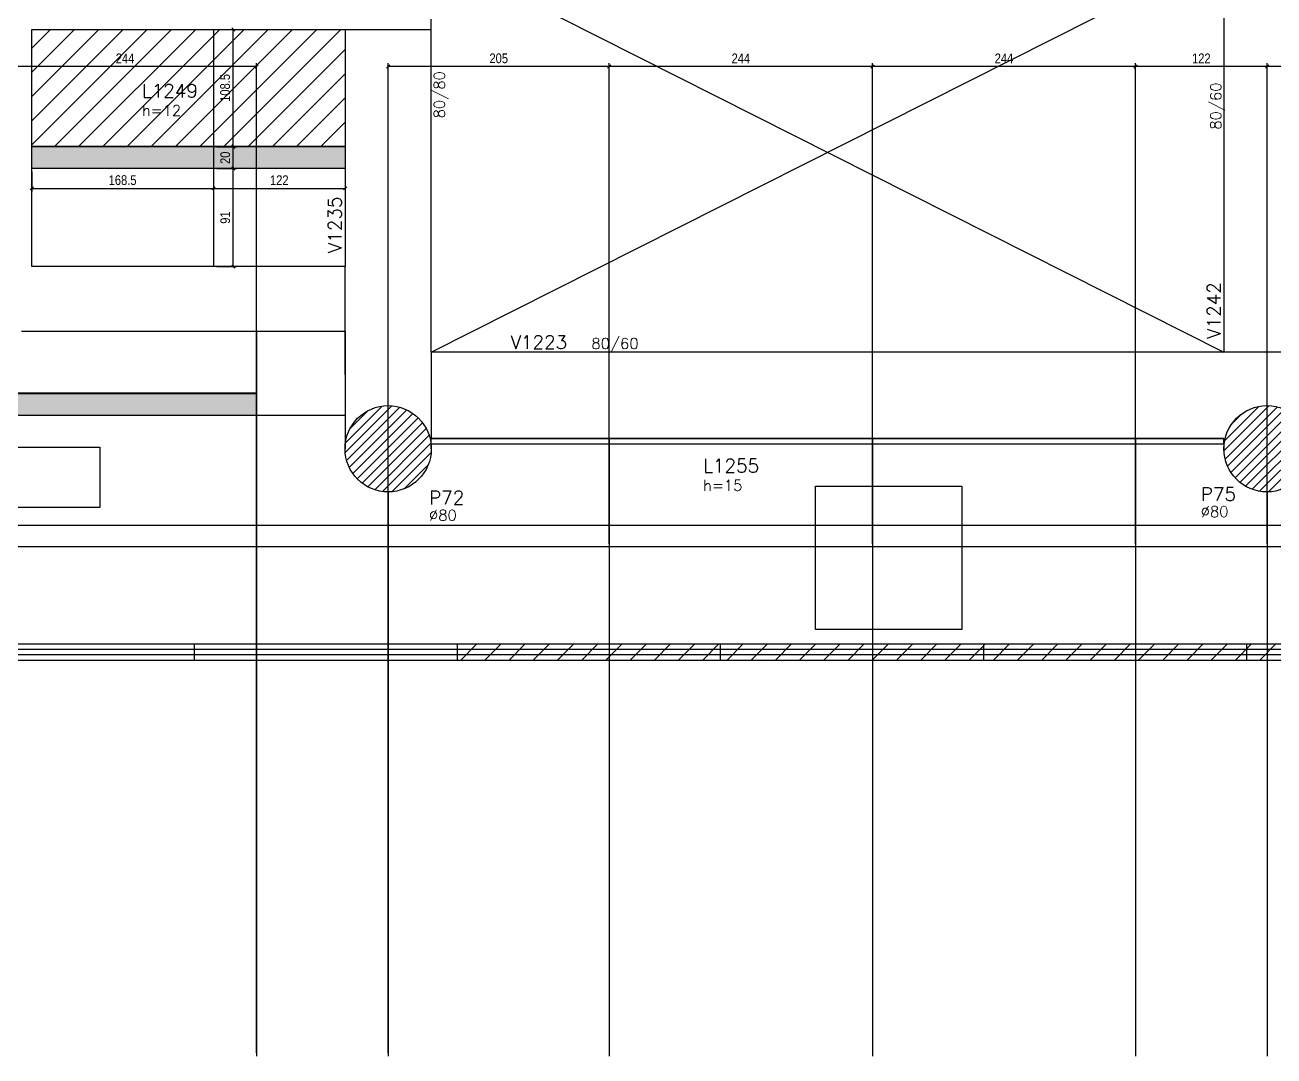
# Model space of a CAD drawing. Extents: x -3557 to 8661, y -614 to 3008.
# Drawn here: x -2554 to -1396, y -532 to 425 of the extents above; entities that cross this region are included whole.
import ezdxf

# ---------------------------------------------------------------- set-up
doc = ezdxf.new("R2010")
doc.units = 0
doc.linetypes.add('DASHED', pattern=[0.75, 0.5, -0.25])
for name, color, linetype in [('242', 12, 'Continuous'), ('71', 6, 'Continuous'), ('COTA', 241, 'Continuous'), ('F-LAJES', 3, 'Continuous'), ('F-LAJES-DIM', 2, 'Continuous'), ('F-LAJES-NOME', 4, 'Continuous'), ('F-PILARES-DIM', 172, 'Continuous'), ('F-PILARES-HACH', 174, 'Continuous'), ('F-PILARES-NOME', 170, 'Continuous'), ('F-PILARES-S', 170, 'Continuous'), ('F-VIGAS', 3, 'Continuous'), ('F-VIGAS-DIM', 2, 'Continuous'), ('F-VIGAS-NOME', 4, 'Continuous'), ('F-VÃO', 1, 'Continuous'), ('Painéis', 200, 'Continuous'), ('SARR_2.2x7', 40, 'Continuous')]:
    doc.layers.add(name, color=color, linetype=linetype)
doc.layers.add('Hachura', color=251, linetype='Continuous', lineweight=9)
doc.styles.add('COTA TECNICA-50', font='techl___.ttf', dxfattribs={"height": 9})
doc.styles.add('MCP', font='romans.shx')
doc.dimstyles.new('COTA PAINEL-50', dxfattribs={"dimtxt": 9, "dimasz": 3, "dimexe": 3, "dimexo": 3, "dimgap": 3, "dimtad": 1, "dimdec": 1, "dimzin": 12, "dimdsep": 46, "dimtxsty": 'COTA TECNICA-50', "dimblk1": 'OBLIQUE', "dimblk2": 'OBLIQUE', "dimsah": 1, "dimcen": 0.9, "dimclrd": 4, "dimclre": 4, "dimclrt": 240, "dimadec": 1, "dimazin": 3, "dimtfac": 1, "dimtdec": 1, "dimtmove": 0, "dimatfit": 3, "dimfxl": 1, "dimtolj": 1, "dimtzin": 12, "dimarcsym": 0})
pattern_1 = [(45, (-2007.842, 515.9404), (-4.419417, 4.419417), [])]
pattern_2 = [(45, (-5980.992, -425.763), (-11.22532, 11.22532), [])]

# ---------------------------------------------------------------- blocks, each defined once
blk = doc.blocks.new('_Oblique')
at = {"color": 0, "linetype": 'ByBlock', "lineweight": -2}
blk.add_line((-0.5, -0.5), (0.5, 0.5), dxfattribs=at)
blk = doc.blocks.new('*D94')
at = {"layer": 'COTA', "color": 4, "lineweight": -2, "transparency": 16777216}
for p, q in [((-2376.3, 420.4), (-2357.9, 420.4)), ((-2360.9, 311.9), (-2360.9, 420.4)), ((-2376.3, 311.9), (-2357.9, 311.9))]:
    blk.add_line(p, q, dxfattribs=at)
at = {"layer": 'Defpoints', "color": 0, "transparency": 16777216}
for p in [(-2379.3, 420.4), (-2360.9, 420.4), (-2379.3, 311.9)]:
    blk.add_point(p, dxfattribs=at)
at = {"layer": 'COTA', "color": 4, "lineweight": -2, "transparency": 16777216, "xscale": 3, "yscale": 3, "zscale": 3}
for p, rotation in [((-2360.9, 420.4), 90), ((-2360.9, 311.9), 270)]:
    blk.add_blockref('_Oblique', p, dxfattribs=dict(at, rotation=rotation))
at = {"layer": 'COTA', "color": 240, "transparency": 16777216, "insert": (-2368.5, 366.2), "char_height": 9, "attachment_point": 5, "rotation": 90, "style": 'COTA TECNICA-50'}
blk.add_mtext('\\A1;108.5', dxfattribs=at)
blk = doc.blocks.new('*D336')
at = {"layer": 'COTA', "color": 4, "lineweight": -2, "transparency": 16777216}
for p, q in [((-2547.8, 288.4), (-2547.8, 270)), ((-2379.3, 288.4), (-2379.3, 270)), ((-2547.8, 273), (-2379.3, 273))]:
    blk.add_line(p, q, dxfattribs=at)
at = {"layer": 'Defpoints', "color": 0, "transparency": 16777216}
for p in [(-2547.8, 291.4), (-2379.3, 291.4), (-2379.3, 273)]:
    blk.add_point(p, dxfattribs=at)
at = {"layer": 'COTA', "color": 4, "lineweight": -2, "transparency": 16777216, "xscale": 3, "yscale": 3, "zscale": 3, "rotation": 180}
blk.add_blockref('_Oblique', (-2547.8, 273), dxfattribs=at)
at = {"layer": 'COTA', "color": 4, "lineweight": -2, "transparency": 16777216, "xscale": 3, "yscale": 3, "zscale": 3}
blk.add_blockref('_Oblique', (-2379.3, 273), dxfattribs=at)
at = {"layer": 'COTA', "color": 240, "transparency": 16777216, "insert": (-2463.6, 280.6), "char_height": 9, "attachment_point": 5, "style": 'COTA TECNICA-50'}
blk.add_mtext('\\A1;168.5', dxfattribs=at)
blk = doc.blocks.new('*D337')
at = {"layer": 'COTA', "color": 4, "lineweight": -2, "transparency": 16777216}
for p, q in [((-2379.3, 288.4), (-2379.3, 270)), ((-2257.3, 288.4), (-2257.3, 270)), ((-2379.3, 273), (-2257.3, 273))]:
    blk.add_line(p, q, dxfattribs=at)
at = {"layer": 'Defpoints', "color": 0, "transparency": 16777216}
for p in [(-2379.3, 291.4), (-2257.3, 291.4), (-2257.3, 273)]:
    blk.add_point(p, dxfattribs=at)
at = {"layer": 'COTA', "color": 4, "lineweight": -2, "transparency": 16777216, "xscale": 3, "yscale": 3, "zscale": 3, "rotation": 180}
blk.add_blockref('_Oblique', (-2379.3, 273), dxfattribs=at)
at = {"layer": 'COTA', "color": 4, "lineweight": -2, "transparency": 16777216, "xscale": 3, "yscale": 3, "zscale": 3}
blk.add_blockref('_Oblique', (-2257.3, 273), dxfattribs=at)
at = {"layer": 'COTA', "color": 240, "transparency": 16777216, "insert": (-2318.3, 280.6), "char_height": 9, "attachment_point": 5, "style": 'COTA TECNICA-50'}
blk.add_mtext('\\A1;122', dxfattribs=at)
blk = doc.blocks.new('*D338')
at = {"layer": 'COTA', "color": 4, "lineweight": -2, "transparency": 16777216}
for p, q in [((-2376.3, 291.4), (-2357.9, 291.4)), ((-2360.9, 200.4), (-2360.9, 291.4)), ((-2376.3, 200.4), (-2357.9, 200.4))]:
    blk.add_line(p, q, dxfattribs=at)
at = {"layer": 'Defpoints', "color": 0, "transparency": 16777216}
for p in [(-2379.3, 291.4), (-2360.9, 291.4), (-2379.3, 200.4)]:
    blk.add_point(p, dxfattribs=at)
at = {"layer": 'COTA', "color": 4, "lineweight": -2, "transparency": 16777216, "xscale": 3, "yscale": 3, "zscale": 3}
for p, rotation in [((-2360.9, 291.4), 90), ((-2360.9, 200.4), 270)]:
    blk.add_blockref('_Oblique', p, dxfattribs=dict(at, rotation=rotation))
at = {"layer": 'COTA', "color": 240, "transparency": 16777216, "insert": (-2368.4, 245.9), "char_height": 9, "attachment_point": 5, "rotation": 90, "style": 'COTA TECNICA-50'}
blk.add_mtext('\\A1;91', dxfattribs=at)
blk = doc.blocks.new('*D339')
at = {"layer": 'COTA', "color": 4, "lineweight": -2, "transparency": 16777216}
for p, q in [((-2376.3, 311.4), (-2357.9, 311.4)), ((-2360.9, 291.4), (-2360.9, 311.4)), ((-2376.3, 291.4), (-2357.9, 291.4))]:
    blk.add_line(p, q, dxfattribs=at)
at = {"layer": 'Defpoints', "color": 0, "transparency": 16777216}
for p in [(-2379.3, 311.4), (-2360.9, 311.4), (-2379.3, 291.4)]:
    blk.add_point(p, dxfattribs=at)
at = {"layer": 'COTA', "color": 4, "lineweight": -2, "transparency": 16777216, "xscale": 3, "yscale": 3, "zscale": 3}
for p, rotation in [((-2360.9, 311.4), 90), ((-2360.9, 291.4), 270)]:
    blk.add_blockref('_Oblique', p, dxfattribs=dict(at, rotation=rotation))
at = {"layer": 'COTA', "color": 240, "transparency": 16777216, "insert": (-2368.4, 301.4), "char_height": 9, "attachment_point": 5, "rotation": 90, "style": 'COTA TECNICA-50'}
blk.add_mtext('\\A1;20', dxfattribs=at)
blk = doc.blocks.new('*D400')
at = {"layer": 'COTA', "color": 4, "lineweight": -2, "transparency": 16777216}
for p, q in [((-1402.3, -56.6), (-1402.3, 389)), ((-1280.3, 386), (-1402.3, 386)), ((-1280.3, -56.6), (-1280.3, 389))]:
    blk.add_line(p, q, dxfattribs=at)
at = {"layer": 'Defpoints', "color": 0, "transparency": 16777216}
for p in [(-1402.3, 386), (-1402.3, -59.6), (-1280.3, -59.6)]:
    blk.add_point(p, dxfattribs=at)
at = {"layer": 'COTA', "color": 4, "lineweight": -2, "transparency": 16777216, "xscale": 3, "yscale": 3, "zscale": 3, "rotation": 180}
blk.add_blockref('_Oblique', (-1402.3, 386), dxfattribs=at)
at = {"layer": 'COTA', "color": 4, "lineweight": -2, "transparency": 16777216, "xscale": 3, "yscale": 3, "zscale": 3}
blk.add_blockref('_Oblique', (-1280.3, 386), dxfattribs=at)
at = {"layer": 'COTA', "color": 240, "transparency": 16777216, "insert": (-1341.3, 393.6), "char_height": 9, "attachment_point": 5, "style": 'COTA TECNICA-50'}
blk.add_mtext('\\A1;122', dxfattribs=at)
blk = doc.blocks.new('*D401')
at = {"layer": 'COTA', "color": 4, "lineweight": -2, "transparency": 16777216}
for p, q in [((-1524.3, -56.6), (-1524.3, 389)), ((-1402.3, 386), (-1524.3, 386)), ((-1402.3, -56.6), (-1402.3, 389))]:
    blk.add_line(p, q, dxfattribs=at)
at = {"layer": 'Defpoints', "color": 0, "transparency": 16777216}
for p in [(-1524.3, 386), (-1524.3, -59.6), (-1402.3, -59.6)]:
    blk.add_point(p, dxfattribs=at)
at = {"layer": 'COTA', "color": 4, "lineweight": -2, "transparency": 16777216, "xscale": 3, "yscale": 3, "zscale": 3, "rotation": 180}
blk.add_blockref('_Oblique', (-1524.3, 386), dxfattribs=at)
at = {"layer": 'COTA', "color": 4, "lineweight": -2, "transparency": 16777216, "xscale": 3, "yscale": 3, "zscale": 3}
blk.add_blockref('_Oblique', (-1402.3, 386), dxfattribs=at)
at = {"layer": 'COTA', "color": 240, "transparency": 16777216, "insert": (-1463.3, 393.6), "char_height": 9, "attachment_point": 5, "style": 'COTA TECNICA-50'}
blk.add_mtext('\\A1;122', dxfattribs=at)
blk = doc.blocks.new('*D402')
at = {"layer": 'COTA', "color": 4, "lineweight": -2, "transparency": 16777216}
for p, q in [((-1768.3, -56.6), (-1768.3, 389)), ((-1524.3, 386), (-1768.3, 386)), ((-1524.3, -56.6), (-1524.3, 389))]:
    blk.add_line(p, q, dxfattribs=at)
at = {"layer": 'Defpoints', "color": 0, "transparency": 16777216}
for p in [(-1768.3, 386), (-1768.3, -59.6), (-1524.3, -59.6)]:
    blk.add_point(p, dxfattribs=at)
at = {"layer": 'COTA', "color": 4, "lineweight": -2, "transparency": 16777216, "xscale": 3, "yscale": 3, "zscale": 3, "rotation": 180}
blk.add_blockref('_Oblique', (-1768.3, 386), dxfattribs=at)
at = {"layer": 'COTA', "color": 4, "lineweight": -2, "transparency": 16777216, "xscale": 3, "yscale": 3, "zscale": 3}
blk.add_blockref('_Oblique', (-1524.3, 386), dxfattribs=at)
at = {"layer": 'COTA', "color": 240, "transparency": 16777216, "insert": (-1646.3, 393.6), "char_height": 9, "attachment_point": 5, "style": 'COTA TECNICA-50'}
blk.add_mtext('\\A1;244', dxfattribs=at)
blk = doc.blocks.new('*D383')
at = {"layer": 'COTA', "color": 4, "lineweight": -2, "transparency": 16777216}
for p, q in [((-2012.3, -56.6), (-2012.3, 389)), ((-1768.3, 386), (-2012.3, 386)), ((-1768.3, -56.6), (-1768.3, 389))]:
    blk.add_line(p, q, dxfattribs=at)
at = {"layer": 'Defpoints', "color": 0, "transparency": 16777216}
for p in [(-2012.3, 386), (-2012.3, -59.6), (-1768.3, -59.6)]:
    blk.add_point(p, dxfattribs=at)
at = {"layer": 'COTA', "color": 4, "lineweight": -2, "transparency": 16777216, "xscale": 3, "yscale": 3, "zscale": 3, "rotation": 180}
blk.add_blockref('_Oblique', (-2012.3, 386), dxfattribs=at)
at = {"layer": 'COTA', "color": 4, "lineweight": -2, "transparency": 16777216, "xscale": 3, "yscale": 3, "zscale": 3}
blk.add_blockref('_Oblique', (-1768.3, 386), dxfattribs=at)
at = {"layer": 'COTA', "color": 240, "transparency": 16777216, "insert": (-1890.3, 393.6), "char_height": 9, "attachment_point": 5, "style": 'COTA TECNICA-50'}
blk.add_mtext('\\A1;244', dxfattribs=at)
blk = doc.blocks.new('*D384')
at = {"layer": 'COTA', "color": 4, "lineweight": -2, "transparency": 16777216}
for p, q in [((-2217.3, -528.9), (-2217.3, 389)), ((-2012.3, 386), (-2217.3, 386)), ((-2012.3, -56.6), (-2012.3, 389))]:
    blk.add_line(p, q, dxfattribs=at)
at = {"layer": 'Defpoints', "color": 0, "transparency": 16777216}
for p in [(-2217.3, 386), (-2012.3, -59.6), (-2217.3, -531.9)]:
    blk.add_point(p, dxfattribs=at)
at = {"layer": 'COTA', "color": 4, "lineweight": -2, "transparency": 16777216, "xscale": 3, "yscale": 3, "zscale": 3, "rotation": 180}
blk.add_blockref('_Oblique', (-2217.3, 386), dxfattribs=at)
at = {"layer": 'COTA', "color": 4, "lineweight": -2, "transparency": 16777216, "xscale": 3, "yscale": 3, "zscale": 3}
blk.add_blockref('_Oblique', (-2012.3, 386), dxfattribs=at)
at = {"layer": 'COTA', "color": 240, "transparency": 16777216, "insert": (-2114.8, 393.6), "char_height": 9, "attachment_point": 5, "style": 'COTA TECNICA-50'}
blk.add_mtext('\\A1;205', dxfattribs=at)
blk = doc.blocks.new('*D386')
at = {"layer": 'COTA', "color": 4, "lineweight": -2, "transparency": 16777216}
for p, q in [((-2583.3, -56.6), (-2583.3, 389)), ((-2339.3, 386), (-2583.3, 386)), ((-2339.3, -528.9), (-2339.3, 389))]:
    blk.add_line(p, q, dxfattribs=at)
at = {"layer": 'Defpoints', "color": 0, "transparency": 16777216}
for p in [(-2583.3, 386), (-2583.3, -59.6), (-2339.3, -531.9)]:
    blk.add_point(p, dxfattribs=at)
at = {"layer": 'COTA', "color": 4, "lineweight": -2, "transparency": 16777216, "xscale": 3, "yscale": 3, "zscale": 3, "rotation": 180}
blk.add_blockref('_Oblique', (-2583.3, 386), dxfattribs=at)
at = {"layer": 'COTA', "color": 4, "lineweight": -2, "transparency": 16777216, "xscale": 3, "yscale": 3, "zscale": 3}
blk.add_blockref('_Oblique', (-2339.3, 386), dxfattribs=at)
at = {"layer": 'COTA', "color": 240, "transparency": 16777216, "insert": (-2461.3, 393.6), "char_height": 9, "attachment_point": 5, "style": 'COTA TECNICA-50'}
blk.add_mtext('\\A1;244', dxfattribs=at)

msp = doc.modelspace()

# ---------------------------------------------------------------- hatches: boundary and pattern name
at = {"layer": 'F-PILARES-HACH', "linetype": 'Continuous'}
h = msp.add_hatch(dxfattribs=at)
h.set_pattern_fill('ANSI31', color=256, scale=50)
h.set_pattern_definition(pattern_1)
edge = h.paths.add_edge_path()
edge.add_arc((-2217.34, 31.44), 40, 0, 360)
h = msp.add_hatch(dxfattribs=at)
h.set_pattern_fill('ANSI31', color=256, scale=50)
h.set_pattern_definition(pattern_1)
edge = h.paths.add_edge_path()
edge.add_arc((-1402.34, 31.44), 40, 0, 360)
at = {"layer": 'Hachura', "linetype": 'ByBlock'}
h = msp.add_hatch(dxfattribs=at)
h.set_pattern_fill('ANSI31', color=256, scale=5)
h.set_pattern_definition(pattern_2)
h.paths.add_polyline_path([(-2547.84, 420.44), (-2547.84, 311.94), (-2379.34, 311.94), (-2379.34, 420.44)])
h.paths.add_polyline_path([(-2379.34, 420.44), (-2379.34, 311.94), (-2257.34, 311.94), (-2257.34, 420.44)])
h = msp.add_hatch(color=256, dxfattribs=at)
h.dxf.hatch_style = 1
h.paths.add_polyline_path([(-2379.34, 291.44), (-2379.34, 311.44), (-2547.84, 311.44), (-2547.84, 291.44)])
h.paths.add_polyline_path([(-2379.34, 311.44), (-2379.34, 291.44), (-2257.34, 291.44), (-2257.34, 311.44)])
h = msp.add_hatch(color=256, dxfattribs=at)
h.dxf.hatch_style = 1
h.paths.add_polyline_path([(-3071.34, 62.44), (-3071.34, 82.44), (-3227.34, 82.44), (-3227.34, 62.44)])
h.paths.add_polyline_path([(-3071.34, 82.44), (-3071.34, 62.44), (-2827.34, 62.44), (-2827.34, 82.44)])
h.paths.add_polyline_path([(-2827.34, 82.44), (-2827.34, 62.44), (-2583.34, 62.44), (-2583.34, 82.44)])
h.paths.add_polyline_path([(-2339.34, 62.44), (-2339.34, 82.44), (-2583.34, 82.44), (-2583.34, 62.44)])
h = msp.add_hatch(dxfattribs=at)
h.set_pattern_fill('ANSI31', color=256, scale=5)
h.set_pattern_definition(pattern_2)
h.paths.add_polyline_path([(-1909.34, -164.5), (-1909.34, -149.5), (-2153.34, -149.5), (-2153.34, -164.5)])
h.paths.add_polyline_path([(-1909.34, -149.5), (-1909.34, -164.5), (-1665.34, -164.5), (-1665.34, -149.5)])
h = msp.add_hatch(dxfattribs=at)
h.set_pattern_fill('ANSI31', color=256, scale=5)
h.set_pattern_definition(pattern_2)
h.paths.add_polyline_path([(1018.66, -149.5), (1018.66, -164.5), (1262.66, -164.5), (1262.66, -149.5)])
h.paths.add_polyline_path([(774.66, -149.5), (774.66, -164.5), (1018.66, -164.5), (1018.66, -149.5)])
h.paths.add_polyline_path([(530.66, -149.5), (530.66, -164.5), (774.66, -164.5), (774.66, -149.5)])
h.paths.add_polyline_path([(530.66, -164.5), (530.66, -149.5), (286.66, -149.5), (286.66, -164.5)])
h.paths.add_polyline_path([(42.66, -149.5), (42.66, -164.5), (286.66, -164.5), (286.66, -149.5)])
h.paths.add_polyline_path([(-201.34, -149.5), (-201.34, -164.5), (42.66, -164.5), (42.66, -149.5)])
h.paths.add_polyline_path([(-445.34, -149.5), (-445.34, -164.5), (-201.34, -164.5), (-201.34, -149.5)])
h.paths.add_polyline_path([(-445.34, -164.5), (-445.34, -149.5), (-689.34, -149.5), (-689.34, -164.5)])
h.paths.add_polyline_path([(-933.34, -149.5), (-933.34, -164.5), (-689.34, -164.5), (-689.34, -149.5)])
h.paths.add_polyline_path([(-933.34, -164.5), (-933.34, -149.5), (-1177.34, -149.5), (-1177.34, -164.5)])
h.paths.add_polyline_path([(-1421.34, -149.5), (-1421.34, -164.5), (-1177.34, -164.5), (-1177.34, -149.5)])
h.paths.add_polyline_path([(-1421.34, -164.5), (-1421.34, -149.5), (-1665.34, -149.5), (-1665.34, -164.5)])

# ---------------------------------------------------------------- linework, layer by layer
at = {"layer": '242', "linetype": 'Continuous'}
for p, q in [((-2217.34, 31.44), (-2217.34, 31.44)), ((-1402.34, 31.44), (-1402.34, 31.44))]:
    msp.add_line(p, q, dxfattribs=at)
at = {"layer": '71', "color": 1, "linetype": 'DASHED'}
for p, q in [((-2257.34, 100.44), (-2257.34, 140.44)), ((-2177.34, 35.94), (-2177.34, 40.94)), ((-1442.34, 40.94), (-2177.34, 40.94)), ((-2177.34, 35.94), (-1442.34, 35.94)), ((-1442.34, 35.94), (-1442.34, 40.94))]:
    msp.add_line(p, q, dxfattribs=at)
at = {"layer": 'COTA'}
for points in [[(-2917.35, 32.88), (-2484.64, 32.88), (-2484.64, -23.01), (-2917.35, -23.01)], [(-1821.13, -3.23), (-1685.32, -3.23), (-1685.32, -136.28), (-1821.13, -136.28)]]:
    msp.add_lwpolyline(points, close=True, dxfattribs=at)
at = {"layer": 'F-LAJES', "linetype": 'Continuous'}
for p, q in [((-1402.34, -8.56), (-1402.34, -39.56)), ((-3480.58, -39.56), (1251.66, -39.56))]:
    msp.add_line(p, q, dxfattribs=at)
at = {"layer": 'F-PILARES-S', "linetype": 'Continuous'}
for centre in [(-2217.34, 31.44), (-1402.34, 31.44)]:
    msp.add_circle(centre, 40, dxfattribs=at)
at = {"layer": 'F-VIGAS'}
for points in [[(-1442.34, 491.94), (-1442.34, 344.94)], [(-2177.34, 170.44), (-2177.34, 429.94)], [(-2547.84, 200.44), (-2547.84, 420.44)], [(-2547.84, 420.44), (-2177.34, 420.44)], [(-2257.34, 420.44), (-2257.34, 200.44)], [(-1442.34, 344.94), (-1442.34, 120.94)], [(-2257.34, 200.44), (-2547.84, 200.44)], [(-2257.34, 140.44), (-2257.34, 200.44)], [(-2177.34, 120.94), (-2177.34, 170.44)], [(-2557.34, 140.44), (-2257.34, 140.44)], [(-2257.34, 140.44), (-2257.34, 80.94)], [(-1442.34, 120.94), (-2177.34, 120.94)], [(-2177.34, 120.94), (-2177.34, 40.94)], [(-1362.34, 120.94), (-1442.34, 120.94)], [(-2257.34, 80.94), (-2257.34, 31.44)], [(-2177.34, 31.44), (-2177.34, 40.94)], [(-2177.34, 40.94), (-1442.34, 40.94)], [(-1442.34, 40.94), (-1442.34, 31.44)]]:
    msp.add_lwpolyline(points, dxfattribs=at)
at = {"layer": 'F-VÃO'}
for p, q in [((-2177.34, 120.94), (-1442.34, 491.94)), ((-2177.34, 491.94), (-1442.34, 120.94))]:
    msp.add_line(p, q, dxfattribs=at)
at = {"layer": 'Painéis'}
for p, q in [((-2339.34, 140.44), (-2339.34, -531.86)), ((-2339.34, 82.94), (-3227.34, 82.94)), ((-2339.34, 82.44), (-3227.34, 82.44)), ((-2257.34, 62.44), (-3227.34, 62.44)), ((-2012.34, 40.94), (-2012.34, -531.86)), ((-1768.34, 40.94), (-1768.34, -531.86)), ((-1524.34, 40.94), (-1524.34, -531.86)), ((-2217.34, -8.56), (-2217.34, -531.86)), ((-1402.34, -8.56), (-1402.34, -531.86)), ((1271.66, -59.56), (-3307.34, -59.56)), ((-3318.34, -149.5), (1262.66, -149.5)), ((-2397.34, -149.5), (-2397.34, -164.5)), ((-2153.34, -149.5), (-2153.34, -164.5)), ((-1909.34, -149.5), (-1909.34, -164.5)), ((-1665.34, -149.5), (-1665.34, -164.5)), ((-1421.34, -149.5), (-1421.34, -164.5)), ((-3318.34, -164.5), (1262.66, -164.5))]:
    msp.add_line(p, q, dxfattribs=at)
for points in [[(-2379.34, 420.44), (-2379.34, 200.44)], [(-2257.34, 311.94), (-2547.84, 311.94)], [(-2257.34, 311.44), (-2547.84, 311.44)], [(-2257.34, 291.44), (-2547.84, 291.44)]]:
    msp.add_lwpolyline(points, dxfattribs=at)
at = {"layer": 'SARR_2.2x7'}
for p, q in [((-2641.34, -154.5), (-2397.34, -154.5)), ((-2641.34, -159.5), (-2397.34, -159.5)), ((-2397.34, -154.5), (-2153.34, -154.5)), ((-2397.34, -159.5), (-2153.34, -159.5)), ((-2153.34, -154.5), (-1909.34, -154.5)), ((-2153.34, -159.5), (-1909.34, -159.5)), ((-1909.34, -154.5), (-1665.34, -154.5)), ((-1909.34, -159.5), (-1665.34, -159.5)), ((-1665.34, -154.5), (-1421.34, -154.5)), ((-1665.34, -159.5), (-1421.34, -159.5)), ((-1421.34, -154.5), (-1177.34, -154.5)), ((-1421.34, -159.5), (-1177.34, -159.5))]:
    msp.add_line(p, q, dxfattribs=at)

# ---------------------------------------------------------------- texts
at = {"layer": 'F-LAJES-DIM', "linetype": 'Continuous', "style": 'MCP'}
for s, p in [('h=12', (-2445.71, 340.29)), ('h=15', (-1925.28, -7.51))]:
    msp.add_text(s, height=10, dxfattribs=at).set_placement(p)
at = {"layer": 'F-LAJES-NOME', "linetype": 'Continuous', "style": 'MCP'}
for s, p in [('L1249', (-2445.71, 357.29)), ('L1255', (-1925.28, 9.49))]:
    msp.add_text(s, height=12.5, dxfattribs=at).set_placement(p)
at = {"layer": 'F-PILARES-DIM', "linetype": 'Continuous', "style": 'MCP'}
for p in [(-1463.87, -31.88), (-2179.43, -35.22)]:
    msp.add_text('%%c80', height=10, dxfattribs=at).set_placement(p)
at = {"layer": 'F-PILARES-NOME', "linetype": 'Continuous', "style": 'MCP'}
for s, p in [('P72', (-2179.43, -20.22)), ('P75', (-1463.87, -16.88))]:
    msp.add_text(s, height=12.5, dxfattribs=at).set_placement(p)
at = {"layer": 'F-VIGAS-DIM', "linetype": 'Continuous', "style": 'MCP'}
for s, p in [('80/80', (-2164.84, 337.96)), ('80/60', (-1444.88, 327.48))]:
    msp.add_text(s, height=10, rotation=90, dxfattribs=at).set_placement(p)
msp.add_text('80/60', height=10, dxfattribs=at).set_placement((-2028.87, 124.07))
at = {"layer": 'F-VIGAS-NOME', "linetype": 'Continuous', "style": 'MCP'}
for s, p in [('V1235', (-2260.47, 212.94)), ('V1242', (-1445.47, 133.44))]:
    msp.add_text(s, height=12.5, rotation=90, dxfattribs=at).set_placement(p)
msp.add_text('V1223', height=12.5, dxfattribs=at).set_placement((-2103.87, 124.07))

# ---------------------------------------------------------------- dimensions: what is measured, and where the dimension line sits
at = {"layer": 'COTA'}
for base, p1, p2, picture, middle in [((-2360.86, 420.44), (-2379.34, 311.94), (-2379.34, 420.44), '*D94', (-2368.48, 366.19)), ((-2360.86, 311.44), (-2379.34, 291.44), (-2379.34, 311.44), '*D339', (-2368.45, 301.44)), ((-2360.86, 291.44), (-2379.34, 200.44), (-2379.34, 291.44), '*D338', (-2368.44, 245.94))]:
    dim = msp.add_linear_dim(base=base, p1=p1, p2=p2, angle=90, dimstyle='COTA PAINEL-50', dxfattribs=at)
    dim.commit()
    dim.dimension.update_dxf_attribs({"geometry": picture, "text_midpoint": middle})
for base, p1, p2, picture, middle in [((-2583.34, 386.01), (-2339.34, -531.86), (-2583.34, -59.56), '*D386', (-2461.34, 393.57)), ((-2379.34, 273.02), (-2547.84, 291.44), (-2379.34, 291.44), '*D336', (-2463.59, 280.64))]:
    dim = msp.add_linear_dim(base=base, p1=p1, p2=p2, dimstyle='COTA PAINEL-50', dxfattribs=at)
    dim.commit()
    dim.dimension.update_dxf_attribs({"geometry": picture, "text_midpoint": middle})
for base, p1, p2, picture, middle in [((-2217.34, 386.01), (-2012.34, -59.56), (-2217.34, -531.86), '*D384', (-2114.84, 393.61)), ((-2012.34, 386.01), (-1768.34, -59.56), (-2012.34, -59.56), '*D383', (-1890.34, 393.57)), ((-1768.34, 386.01), (-1524.34, -59.56), (-1768.34, -59.56), '*D402', (-1646.34, 393.57)), ((-1524.34, 386.01), (-1402.34, -59.56), (-1524.34, -59.56), '*D401', (-1463.34, 393.56)), ((-1402.34, 386.01), (-1280.34, -59.56), (-1402.34, -59.56), '*D400', (-1341.34, 393.56)), ((-2257.34, 273.02), (-2379.34, 291.44), (-2257.34, 291.44), '*D337', (-2318.34, 280.57))]:
    dim = msp.add_linear_dim(base=base, p1=p1, p2=p2, dimstyle='COTA PAINEL-50', override={"dimtmove": 1}, dxfattribs=at)
    dim.commit()
    dim.dimension.update_dxf_attribs({"geometry": picture, "text_midpoint": middle})

doc.saveas('drawing.dxf')
